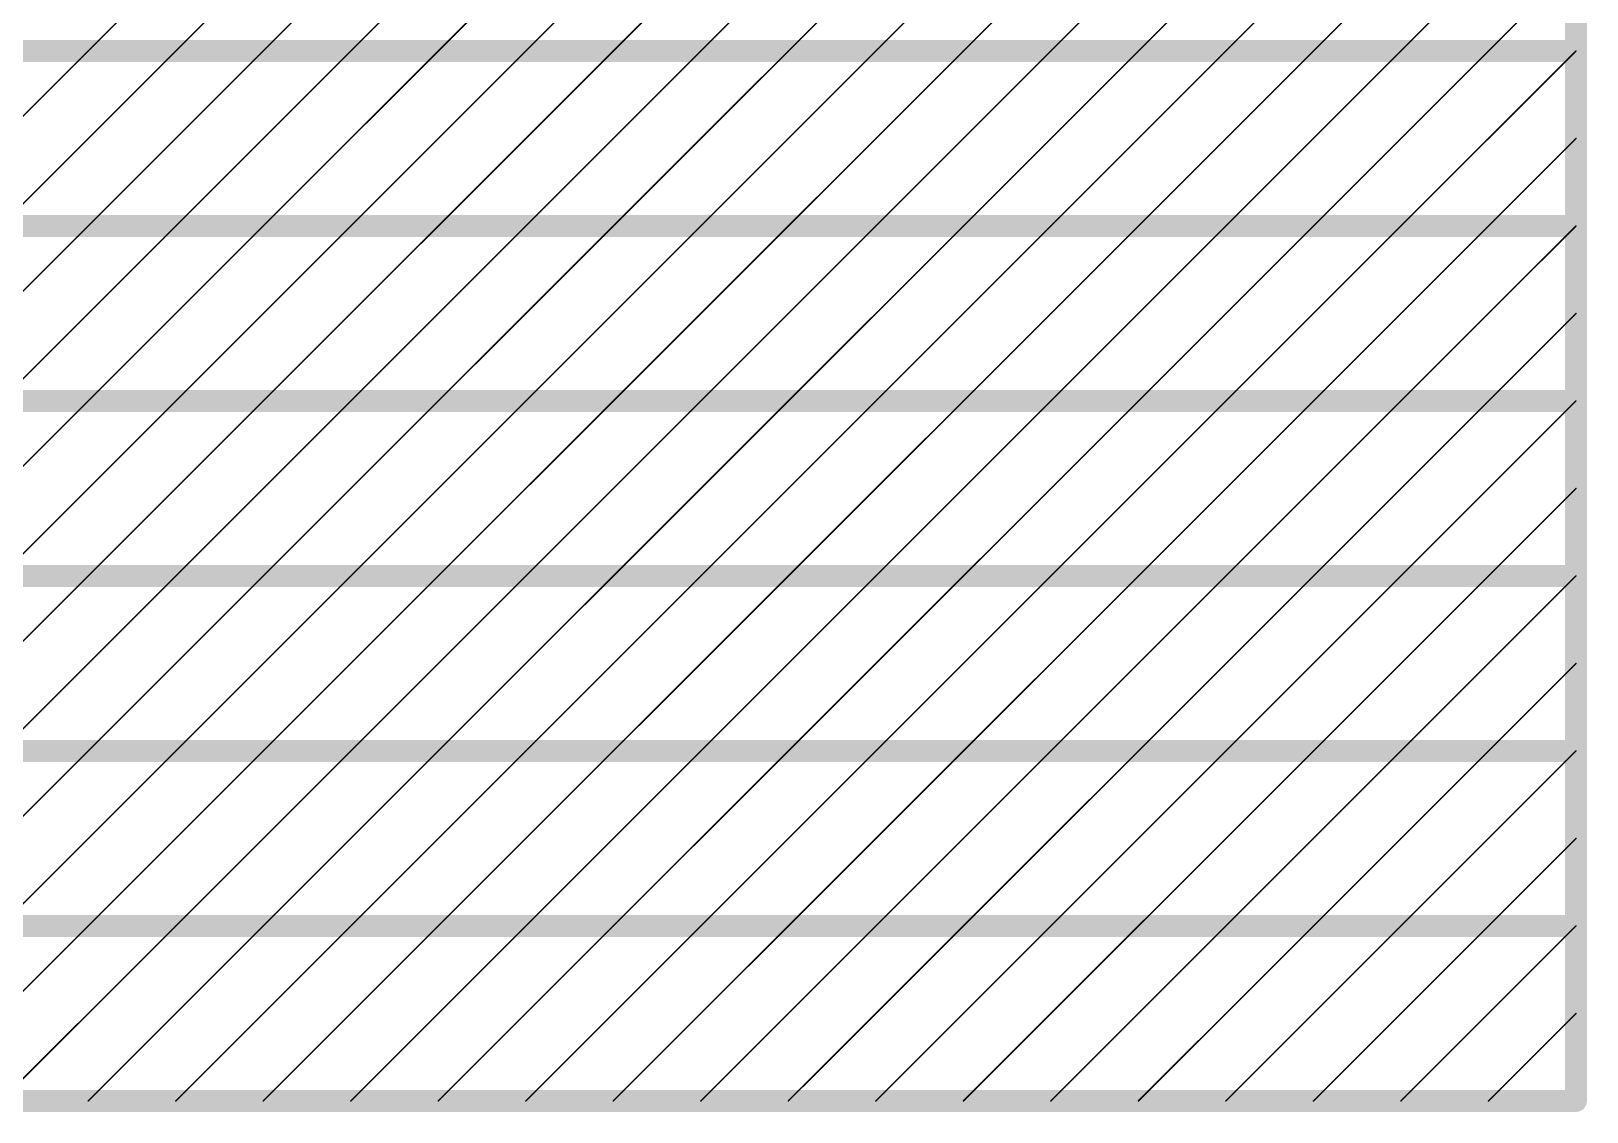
# Model space of a CAD drawing. Header units: inches. Extents: x -3 to 289, y -11 to 89.
# Drawn here: x 226.52 to 253.61, y 15.86 to 34.69 of the extents above; entities that cross this region are included whole.
import ezdxf

# ---------------------------------------------------------------- set-up
doc = ezdxf.new("R2010")
doc.units = ezdxf.units.IN
doc.layers.add('Fabrication', color=76, linetype='Continuous')

msp = doc.modelspace()

# ---------------------------------------------------------------- linework, layer by layer
at = {"layer": 'Fabrication'}
for points in [[(253.424, 16.053, 0.381, 0.381, 0), (253.424, 52.629, 0.381, 0.381, 0)], [(227.516, 34.341, 0.0254, 0.0254, 0), (230.564, 37.389, 0.0254, 0.0254, 0)], [(229.04, 34.341, 0.0254, 0.0254, 0), (232.088, 37.389, 0.0254, 0.0254, 0)], [(230.564, 34.341, 0.0254, 0.0254, 0), (233.612, 37.389, 0.0254, 0.0254, 0)], [(232.088, 34.341, 0.0254, 0.0254, 0), (235.136, 37.389, 0.0254, 0.0254, 0)], [(233.612, 34.341, 0.0254, 0.0254, 0), (236.66, 37.389, 0.0254, 0.0254, 0)], [(235.136, 34.341, 0.0254, 0.0254, 0), (238.184, 37.389, 0.0254, 0.0254, 0)], [(236.66, 34.341, 0.0254, 0.0254, 0), (239.708, 37.389, 0.0254, 0.0254, 0)], [(238.184, 34.341, 0.0254, 0.0254, 0), (241.232, 37.389, 0.0254, 0.0254, 0)], [(239.708, 34.341, 0.0254, 0.0254, 0), (242.756, 37.389, 0.0254, 0.0254, 0)], [(241.232, 34.341, 0.0254, 0.0254, 0), (244.28, 37.389, 0.0254, 0.0254, 0)], [(242.756, 34.341, 0.0254, 0.0254, 0), (245.804, 37.389, 0.0254, 0.0254, 0)], [(244.28, 34.341, 0.0254, 0.0254, 0), (247.328, 37.389, 0.0254, 0.0254, 0)], [(245.804, 34.341, 0.0254, 0.0254, 0), (248.852, 37.389, 0.0254, 0.0254, 0)], [(247.328, 34.341, 0.0254, 0.0254, 0), (250.376, 37.389, 0.0254, 0.0254, 0)], [(248.852, 34.341, 0.0254, 0.0254, 0), (251.9, 37.389, 0.0254, 0.0254, 0)], [(250.376, 34.341, 0.0254, 0.0254, 0), (253.424, 37.389, 0.0254, 0.0254, 0)], [(251.9, 34.341, 0.0254, 0.0254, 0), (253.424, 35.865, 0.0254, 0.0254, 0)], [(224.984, 34.341, 0.381, 0.381, 0), (253.424, 34.341, 0.381, 0.381, 0)], [(224.984, 31.809, 0.0254, 0.0254, 0), (227.516, 34.341, 0.0254, 0.0254, 0)], [(225.992, 31.293, 0.0254, 0.0254, 0), (229.04, 34.341, 0.0254, 0.0254, 0)], [(227.516, 31.293, 0.0254, 0.0254, 0), (230.564, 34.341, 0.0254, 0.0254, 0)], [(229.04, 31.293, 0.0254, 0.0254, 0), (232.088, 34.341, 0.0254, 0.0254, 0)], [(230.564, 31.293, 0.0254, 0.0254, 0), (233.612, 34.341, 0.0254, 0.0254, 0)], [(232.088, 31.293, 0.0254, 0.0254, 0), (235.136, 34.341, 0.0254, 0.0254, 0)], [(233.612, 31.293, 0.0254, 0.0254, 0), (236.66, 34.341, 0.0254, 0.0254, 0)], [(235.136, 31.293, 0.0254, 0.0254, 0), (238.184, 34.341, 0.0254, 0.0254, 0)], [(236.66, 31.293, 0.0254, 0.0254, 0), (239.708, 34.341, 0.0254, 0.0254, 0)], [(238.184, 31.293, 0.0254, 0.0254, 0), (241.232, 34.341, 0.0254, 0.0254, 0)], [(239.708, 31.293, 0.0254, 0.0254, 0), (242.756, 34.341, 0.0254, 0.0254, 0)], [(241.232, 31.293, 0.0254, 0.0254, 0), (244.28, 34.341, 0.0254, 0.0254, 0)], [(242.756, 31.293, 0.0254, 0.0254, 0), (245.804, 34.341, 0.0254, 0.0254, 0)], [(244.28, 31.293, 0.0254, 0.0254, 0), (247.328, 34.341, 0.0254, 0.0254, 0)], [(245.804, 31.293, 0.0254, 0.0254, 0), (248.852, 34.341, 0.0254, 0.0254, 0)], [(247.328, 31.293, 0.0254, 0.0254, 0), (250.376, 34.341, 0.0254, 0.0254, 0)], [(248.852, 31.293, 0.0254, 0.0254, 0), (251.9, 34.341, 0.0254, 0.0254, 0)], [(250.376, 31.293, 0.0254, 0.0254, 0), (253.424, 34.341, 0.0254, 0.0254, 0)], [(251.9, 31.293, 0.0254, 0.0254, 0), (253.424, 32.817, 0.0254, 0.0254, 0)], [(224.984, 31.293, 0.381, 0.381, 0), (253.424, 31.293, 0.381, 0.381, 0)], [(224.984, 28.761, 0.0254, 0.0254, 0), (227.516, 31.293, 0.0254, 0.0254, 0)], [(225.992, 28.245, 0.0254, 0.0254, 0), (229.04, 31.293, 0.0254, 0.0254, 0)], [(227.516, 28.245, 0.0254, 0.0254, 0), (230.564, 31.293, 0.0254, 0.0254, 0)], [(229.04, 28.245, 0.0254, 0.0254, 0), (232.088, 31.293, 0.0254, 0.0254, 0)], [(230.564, 28.245, 0.0254, 0.0254, 0), (233.612, 31.293, 0.0254, 0.0254, 0)], [(232.088, 28.245, 0.0254, 0.0254, 0), (235.136, 31.293, 0.0254, 0.0254, 0)], [(233.612, 28.245, 0.0254, 0.0254, 0), (236.66, 31.293, 0.0254, 0.0254, 0)], [(235.136, 28.245, 0.0254, 0.0254, 0), (238.184, 31.293, 0.0254, 0.0254, 0)], [(236.66, 28.245, 0.0254, 0.0254, 0), (239.708, 31.293, 0.0254, 0.0254, 0)], [(238.184, 28.245, 0.0254, 0.0254, 0), (241.232, 31.293, 0.0254, 0.0254, 0)], [(239.708, 28.245, 0.0254, 0.0254, 0), (242.756, 31.293, 0.0254, 0.0254, 0)], [(241.232, 28.245, 0.0254, 0.0254, 0), (244.28, 31.293, 0.0254, 0.0254, 0)], [(242.756, 28.245, 0.0254, 0.0254, 0), (245.804, 31.293, 0.0254, 0.0254, 0)], [(244.28, 28.245, 0.0254, 0.0254, 0), (247.328, 31.293, 0.0254, 0.0254, 0)], [(245.804, 28.245, 0.0254, 0.0254, 0), (248.852, 31.293, 0.0254, 0.0254, 0)], [(247.328, 28.245, 0.0254, 0.0254, 0), (250.376, 31.293, 0.0254, 0.0254, 0)], [(248.852, 28.245, 0.0254, 0.0254, 0), (251.9, 31.293, 0.0254, 0.0254, 0)], [(250.376, 28.245, 0.0254, 0.0254, 0), (253.424, 31.293, 0.0254, 0.0254, 0)], [(251.9, 28.245, 0.0254, 0.0254, 0), (253.424, 29.769, 0.0254, 0.0254, 0)], [(224.984, 28.245, 0.381, 0.381, 0), (253.424, 28.245, 0.381, 0.381, 0)], [(224.984, 25.713, 0.0254, 0.0254, 0), (227.516, 28.245, 0.0254, 0.0254, 0)], [(225.992, 25.197, 0.0254, 0.0254, 0), (229.04, 28.245, 0.0254, 0.0254, 0)], [(227.516, 25.197, 0.0254, 0.0254, 0), (230.564, 28.245, 0.0254, 0.0254, 0)], [(229.04, 25.197, 0.0254, 0.0254, 0), (232.088, 28.245, 0.0254, 0.0254, 0)], [(230.564, 25.197, 0.0254, 0.0254, 0), (233.612, 28.245, 0.0254, 0.0254, 0)], [(232.088, 25.197, 0.0254, 0.0254, 0), (235.136, 28.245, 0.0254, 0.0254, 0)], [(233.612, 25.197, 0.0254, 0.0254, 0), (236.66, 28.245, 0.0254, 0.0254, 0)], [(235.136, 25.197, 0.0254, 0.0254, 0), (238.184, 28.245, 0.0254, 0.0254, 0)], [(236.66, 25.197, 0.0254, 0.0254, 0), (239.708, 28.245, 0.0254, 0.0254, 0)], [(238.184, 25.197, 0.0254, 0.0254, 0), (241.232, 28.245, 0.0254, 0.0254, 0)], [(239.708, 25.197, 0.0254, 0.0254, 0), (242.756, 28.245, 0.0254, 0.0254, 0)], [(241.232, 25.197, 0.0254, 0.0254, 0), (244.28, 28.245, 0.0254, 0.0254, 0)], [(242.756, 25.197, 0.0254, 0.0254, 0), (245.804, 28.245, 0.0254, 0.0254, 0)], [(244.28, 25.197, 0.0254, 0.0254, 0), (247.328, 28.245, 0.0254, 0.0254, 0)], [(245.804, 25.197, 0.0254, 0.0254, 0), (248.852, 28.245, 0.0254, 0.0254, 0)], [(247.328, 25.197, 0.0254, 0.0254, 0), (250.376, 28.245, 0.0254, 0.0254, 0)], [(248.852, 25.197, 0.0254, 0.0254, 0), (251.9, 28.245, 0.0254, 0.0254, 0)], [(250.376, 25.197, 0.0254, 0.0254, 0), (253.424, 28.245, 0.0254, 0.0254, 0)], [(251.9, 25.197, 0.0254, 0.0254, 0), (253.424, 26.721, 0.0254, 0.0254, 0)], [(224.984, 25.197, 0.381, 0.381, 0), (253.424, 25.197, 0.381, 0.381, 0)], [(224.984, 22.665, 0.0254, 0.0254, 0), (227.516, 25.197, 0.0254, 0.0254, 0)], [(225.992, 22.149, 0.0254, 0.0254, 0), (229.04, 25.197, 0.0254, 0.0254, 0)], [(227.516, 22.149, 0.0254, 0.0254, 0), (230.564, 25.197, 0.0254, 0.0254, 0)], [(229.04, 22.149, 0.0254, 0.0254, 0), (232.088, 25.197, 0.0254, 0.0254, 0)], [(230.564, 22.149, 0.0254, 0.0254, 0), (233.612, 25.197, 0.0254, 0.0254, 0)], [(232.088, 22.149, 0.0254, 0.0254, 0), (235.136, 25.197, 0.0254, 0.0254, 0)], [(233.612, 22.149, 0.0254, 0.0254, 0), (236.66, 25.197, 0.0254, 0.0254, 0)], [(235.136, 22.149, 0.0254, 0.0254, 0), (238.184, 25.197, 0.0254, 0.0254, 0)], [(236.66, 22.149, 0.0254, 0.0254, 0), (239.708, 25.197, 0.0254, 0.0254, 0)], [(238.184, 22.149, 0.0254, 0.0254, 0), (241.232, 25.197, 0.0254, 0.0254, 0)], [(239.708, 22.149, 0.0254, 0.0254, 0), (242.756, 25.197, 0.0254, 0.0254, 0)], [(241.232, 22.149, 0.0254, 0.0254, 0), (244.28, 25.197, 0.0254, 0.0254, 0)], [(242.756, 22.149, 0.0254, 0.0254, 0), (245.804, 25.197, 0.0254, 0.0254, 0)], [(244.28, 22.149, 0.0254, 0.0254, 0), (247.328, 25.197, 0.0254, 0.0254, 0)], [(245.804, 22.149, 0.0254, 0.0254, 0), (248.852, 25.197, 0.0254, 0.0254, 0)], [(247.328, 22.149, 0.0254, 0.0254, 0), (250.376, 25.197, 0.0254, 0.0254, 0)], [(248.852, 22.149, 0.0254, 0.0254, 0), (251.9, 25.197, 0.0254, 0.0254, 0)], [(250.376, 22.149, 0.0254, 0.0254, 0), (253.424, 25.197, 0.0254, 0.0254, 0)], [(251.9, 22.149, 0.0254, 0.0254, 0), (253.424, 23.673, 0.0254, 0.0254, 0)], [(224.984, 22.149, 0.381, 0.381, 0), (253.424, 22.149, 0.381, 0.381, 0)], [(224.984, 19.617, 0.0254, 0.0254, 0), (227.516, 22.149, 0.0254, 0.0254, 0)], [(225.992, 19.101, 0.0254, 0.0254, 0), (229.04, 22.149, 0.0254, 0.0254, 0)], [(227.516, 19.101, 0.0254, 0.0254, 0), (230.564, 22.149, 0.0254, 0.0254, 0)], [(229.04, 19.101, 0.0254, 0.0254, 0), (232.088, 22.149, 0.0254, 0.0254, 0)], [(230.564, 19.101, 0.0254, 0.0254, 0), (233.612, 22.149, 0.0254, 0.0254, 0)], [(232.088, 19.101, 0.0254, 0.0254, 0), (235.136, 22.149, 0.0254, 0.0254, 0)], [(233.612, 19.101, 0.0254, 0.0254, 0), (236.66, 22.149, 0.0254, 0.0254, 0)], [(235.136, 19.101, 0.0254, 0.0254, 0), (238.184, 22.149, 0.0254, 0.0254, 0)], [(236.66, 19.101, 0.0254, 0.0254, 0), (239.708, 22.149, 0.0254, 0.0254, 0)], [(238.184, 19.101, 0.0254, 0.0254, 0), (241.232, 22.149, 0.0254, 0.0254, 0)], [(239.708, 19.101, 0.0254, 0.0254, 0), (242.756, 22.149, 0.0254, 0.0254, 0)], [(241.232, 19.101, 0.0254, 0.0254, 0), (244.28, 22.149, 0.0254, 0.0254, 0)], [(242.756, 19.101, 0.0254, 0.0254, 0), (245.804, 22.149, 0.0254, 0.0254, 0)], [(244.28, 19.101, 0.0254, 0.0254, 0), (247.328, 22.149, 0.0254, 0.0254, 0)], [(245.804, 19.101, 0.0254, 0.0254, 0), (248.852, 22.149, 0.0254, 0.0254, 0)], [(247.328, 19.101, 0.0254, 0.0254, 0), (250.376, 22.149, 0.0254, 0.0254, 0)], [(248.852, 19.101, 0.0254, 0.0254, 0), (251.9, 22.149, 0.0254, 0.0254, 0)], [(250.376, 19.101, 0.0254, 0.0254, 0), (253.424, 22.149, 0.0254, 0.0254, 0)], [(251.9, 19.101, 0.0254, 0.0254, 0), (253.424, 20.625, 0.0254, 0.0254, 0)], [(224.984, 19.101, 0.381, 0.381, 0), (253.424, 19.101, 0.381, 0.381, 0)], [(224.984, 16.569, 0.0254, 0.0254, 0), (227.516, 19.101, 0.0254, 0.0254, 0)], [(225.992, 16.053, 0.0254, 0.0254, 0), (229.04, 19.101, 0.0254, 0.0254, 0)], [(227.516, 16.053, 0.0254, 0.0254, 0), (230.564, 19.101, 0.0254, 0.0254, 0)], [(229.04, 16.053, 0.0254, 0.0254, 0), (232.088, 19.101, 0.0254, 0.0254, 0)], [(230.564, 16.053, 0.0254, 0.0254, 0), (233.612, 19.101, 0.0254, 0.0254, 0)], [(232.088, 16.053, 0.0254, 0.0254, 0), (235.136, 19.101, 0.0254, 0.0254, 0)], [(233.612, 16.053, 0.0254, 0.0254, 0), (236.66, 19.101, 0.0254, 0.0254, 0)], [(235.136, 16.053, 0.0254, 0.0254, 0), (238.184, 19.101, 0.0254, 0.0254, 0)], [(236.66, 16.053, 0.0254, 0.0254, 0), (239.708, 19.101, 0.0254, 0.0254, 0)], [(238.184, 16.053, 0.0254, 0.0254, 0), (241.232, 19.101, 0.0254, 0.0254, 0)], [(239.708, 16.053, 0.0254, 0.0254, 0), (242.756, 19.101, 0.0254, 0.0254, 0)], [(241.232, 16.053, 0.0254, 0.0254, 0), (244.28, 19.101, 0.0254, 0.0254, 0)], [(242.756, 16.053, 0.0254, 0.0254, 0), (245.804, 19.101, 0.0254, 0.0254, 0)], [(244.28, 16.053, 0.0254, 0.0254, 0), (247.328, 19.101, 0.0254, 0.0254, 0)], [(245.804, 16.053, 0.0254, 0.0254, 0), (248.852, 19.101, 0.0254, 0.0254, 0)], [(247.328, 16.053, 0.0254, 0.0254, 0), (250.376, 19.101, 0.0254, 0.0254, 0)], [(248.852, 16.053, 0.0254, 0.0254, 0), (251.9, 19.101, 0.0254, 0.0254, 0)], [(250.376, 16.053, 0.0254, 0.0254, 0), (253.424, 19.101, 0.0254, 0.0254, 0)], [(251.9, 16.053, 0.0254, 0.0254, 0), (253.424, 17.577, 0.0254, 0.0254, 0)], [(224.984, 16.053, 0.381, 0.381, 0), (253.424, 16.053, 0.381, 0.381, 0)]]:
    msp.add_lwpolyline(points, format="xyseb", dxfattribs=at)
for points in [[(253.328, 34.341, 0.191, 0.191, 1), (253.519, 34.341, 0.191, 0.191, 1)], [(227.509, 34.341, 0.0127, 0.0127, 1), (227.522, 34.341, 0.0127, 0.0127, 1)], [(227.509, 34.341, 0.0127, 0.0127, 1), (227.522, 34.341, 0.0127, 0.0127, 1)], [(229.033, 34.341, 0.0127, 0.0127, 1), (229.046, 34.341, 0.0127, 0.0127, 1)], [(229.033, 34.341, 0.0127, 0.0127, 1), (229.046, 34.341, 0.0127, 0.0127, 1)], [(230.557, 34.341, 0.0127, 0.0127, 1), (230.57, 34.341, 0.0127, 0.0127, 1)], [(230.557, 34.341, 0.0127, 0.0127, 1), (230.57, 34.341, 0.0127, 0.0127, 1)], [(232.081, 34.341, 0.0127, 0.0127, 1), (232.094, 34.341, 0.0127, 0.0127, 1)], [(232.081, 34.341, 0.0127, 0.0127, 1), (232.094, 34.341, 0.0127, 0.0127, 1)], [(233.605, 34.341, 0.0127, 0.0127, 1), (233.618, 34.341, 0.0127, 0.0127, 1)], [(233.605, 34.341, 0.0127, 0.0127, 1), (233.618, 34.341, 0.0127, 0.0127, 1)], [(235.129, 34.341, 0.0127, 0.0127, 1), (235.142, 34.341, 0.0127, 0.0127, 1)], [(235.129, 34.341, 0.0127, 0.0127, 1), (235.142, 34.341, 0.0127, 0.0127, 1)], [(236.653, 34.341, 0.0127, 0.0127, 1), (236.666, 34.341, 0.0127, 0.0127, 1)], [(236.653, 34.341, 0.0127, 0.0127, 1), (236.666, 34.341, 0.0127, 0.0127, 1)], [(238.177, 34.341, 0.0127, 0.0127, 1), (238.19, 34.341, 0.0127, 0.0127, 1)], [(238.177, 34.341, 0.0127, 0.0127, 1), (238.19, 34.341, 0.0127, 0.0127, 1)], [(239.701, 34.341, 0.0127, 0.0127, 1), (239.714, 34.341, 0.0127, 0.0127, 1)], [(239.701, 34.341, 0.0127, 0.0127, 1), (239.714, 34.341, 0.0127, 0.0127, 1)], [(241.225, 34.341, 0.0127, 0.0127, 1), (241.238, 34.341, 0.0127, 0.0127, 1)], [(241.225, 34.341, 0.0127, 0.0127, 1), (241.238, 34.341, 0.0127, 0.0127, 1)], [(242.749, 34.341, 0.0127, 0.0127, 1), (242.762, 34.341, 0.0127, 0.0127, 1)], [(242.749, 34.341, 0.0127, 0.0127, 1), (242.762, 34.341, 0.0127, 0.0127, 1)], [(244.273, 34.341, 0.0127, 0.0127, 1), (244.286, 34.341, 0.0127, 0.0127, 1)], [(244.273, 34.341, 0.0127, 0.0127, 1), (244.286, 34.341, 0.0127, 0.0127, 1)], [(245.797, 34.341, 0.0127, 0.0127, 1), (245.81, 34.341, 0.0127, 0.0127, 1)], [(245.797, 34.341, 0.0127, 0.0127, 1), (245.81, 34.341, 0.0127, 0.0127, 1)], [(247.321, 34.341, 0.0127, 0.0127, 1), (247.334, 34.341, 0.0127, 0.0127, 1)], [(247.321, 34.341, 0.0127, 0.0127, 1), (247.334, 34.341, 0.0127, 0.0127, 1)], [(248.845, 34.341, 0.0127, 0.0127, 1), (248.858, 34.341, 0.0127, 0.0127, 1)], [(248.845, 34.341, 0.0127, 0.0127, 1), (248.858, 34.341, 0.0127, 0.0127, 1)], [(250.369, 34.341, 0.0127, 0.0127, 1), (250.382, 34.341, 0.0127, 0.0127, 1)], [(250.369, 34.341, 0.0127, 0.0127, 1), (250.382, 34.341, 0.0127, 0.0127, 1)], [(251.893, 34.341, 0.0127, 0.0127, 1), (251.906, 34.341, 0.0127, 0.0127, 1)], [(251.893, 34.341, 0.0127, 0.0127, 1), (251.906, 34.341, 0.0127, 0.0127, 1)], [(253.417, 34.341, 0.0127, 0.0127, 1), (253.43, 34.341, 0.0127, 0.0127, 1)], [(253.417, 32.817, 0.0127, 0.0127, 1), (253.43, 32.817, 0.0127, 0.0127, 1)], [(253.328, 31.293, 0.191, 0.191, 1), (253.519, 31.293, 0.191, 0.191, 1)], [(227.509, 31.293, 0.0127, 0.0127, 1), (227.522, 31.293, 0.0127, 0.0127, 1)], [(227.509, 31.293, 0.0127, 0.0127, 1), (227.522, 31.293, 0.0127, 0.0127, 1)], [(229.033, 31.293, 0.0127, 0.0127, 1), (229.046, 31.293, 0.0127, 0.0127, 1)], [(229.033, 31.293, 0.0127, 0.0127, 1), (229.046, 31.293, 0.0127, 0.0127, 1)], [(230.557, 31.293, 0.0127, 0.0127, 1), (230.57, 31.293, 0.0127, 0.0127, 1)], [(230.557, 31.293, 0.0127, 0.0127, 1), (230.57, 31.293, 0.0127, 0.0127, 1)], [(232.081, 31.293, 0.0127, 0.0127, 1), (232.094, 31.293, 0.0127, 0.0127, 1)], [(232.081, 31.293, 0.0127, 0.0127, 1), (232.094, 31.293, 0.0127, 0.0127, 1)], [(233.605, 31.293, 0.0127, 0.0127, 1), (233.618, 31.293, 0.0127, 0.0127, 1)], [(233.605, 31.293, 0.0127, 0.0127, 1), (233.618, 31.293, 0.0127, 0.0127, 1)], [(235.129, 31.293, 0.0127, 0.0127, 1), (235.142, 31.293, 0.0127, 0.0127, 1)], [(235.129, 31.293, 0.0127, 0.0127, 1), (235.142, 31.293, 0.0127, 0.0127, 1)], [(236.653, 31.293, 0.0127, 0.0127, 1), (236.666, 31.293, 0.0127, 0.0127, 1)], [(236.653, 31.293, 0.0127, 0.0127, 1), (236.666, 31.293, 0.0127, 0.0127, 1)], [(238.177, 31.293, 0.0127, 0.0127, 1), (238.19, 31.293, 0.0127, 0.0127, 1)], [(238.177, 31.293, 0.0127, 0.0127, 1), (238.19, 31.293, 0.0127, 0.0127, 1)], [(239.701, 31.293, 0.0127, 0.0127, 1), (239.714, 31.293, 0.0127, 0.0127, 1)], [(239.701, 31.293, 0.0127, 0.0127, 1), (239.714, 31.293, 0.0127, 0.0127, 1)], [(241.225, 31.293, 0.0127, 0.0127, 1), (241.238, 31.293, 0.0127, 0.0127, 1)], [(241.225, 31.293, 0.0127, 0.0127, 1), (241.238, 31.293, 0.0127, 0.0127, 1)], [(242.749, 31.293, 0.0127, 0.0127, 1), (242.762, 31.293, 0.0127, 0.0127, 1)], [(242.749, 31.293, 0.0127, 0.0127, 1), (242.762, 31.293, 0.0127, 0.0127, 1)], [(244.273, 31.293, 0.0127, 0.0127, 1), (244.286, 31.293, 0.0127, 0.0127, 1)], [(244.273, 31.293, 0.0127, 0.0127, 1), (244.286, 31.293, 0.0127, 0.0127, 1)], [(245.797, 31.293, 0.0127, 0.0127, 1), (245.81, 31.293, 0.0127, 0.0127, 1)], [(245.797, 31.293, 0.0127, 0.0127, 1), (245.81, 31.293, 0.0127, 0.0127, 1)], [(247.321, 31.293, 0.0127, 0.0127, 1), (247.334, 31.293, 0.0127, 0.0127, 1)], [(247.321, 31.293, 0.0127, 0.0127, 1), (247.334, 31.293, 0.0127, 0.0127, 1)], [(248.845, 31.293, 0.0127, 0.0127, 1), (248.858, 31.293, 0.0127, 0.0127, 1)], [(248.845, 31.293, 0.0127, 0.0127, 1), (248.858, 31.293, 0.0127, 0.0127, 1)], [(250.369, 31.293, 0.0127, 0.0127, 1), (250.382, 31.293, 0.0127, 0.0127, 1)], [(250.369, 31.293, 0.0127, 0.0127, 1), (250.382, 31.293, 0.0127, 0.0127, 1)], [(251.893, 31.293, 0.0127, 0.0127, 1), (251.906, 31.293, 0.0127, 0.0127, 1)], [(251.893, 31.293, 0.0127, 0.0127, 1), (251.906, 31.293, 0.0127, 0.0127, 1)], [(253.417, 31.293, 0.0127, 0.0127, 1), (253.43, 31.293, 0.0127, 0.0127, 1)], [(253.417, 29.769, 0.0127, 0.0127, 1), (253.43, 29.769, 0.0127, 0.0127, 1)], [(227.509, 28.245, 0.0127, 0.0127, 1), (227.522, 28.245, 0.0127, 0.0127, 1)], [(227.509, 28.245, 0.0127, 0.0127, 1), (227.522, 28.245, 0.0127, 0.0127, 1)], [(229.033, 28.245, 0.0127, 0.0127, 1), (229.046, 28.245, 0.0127, 0.0127, 1)], [(229.033, 28.245, 0.0127, 0.0127, 1), (229.046, 28.245, 0.0127, 0.0127, 1)], [(230.557, 28.245, 0.0127, 0.0127, 1), (230.57, 28.245, 0.0127, 0.0127, 1)], [(230.557, 28.245, 0.0127, 0.0127, 1), (230.57, 28.245, 0.0127, 0.0127, 1)], [(232.081, 28.245, 0.0127, 0.0127, 1), (232.094, 28.245, 0.0127, 0.0127, 1)], [(232.081, 28.245, 0.0127, 0.0127, 1), (232.094, 28.245, 0.0127, 0.0127, 1)], [(233.605, 28.245, 0.0127, 0.0127, 1), (233.618, 28.245, 0.0127, 0.0127, 1)], [(233.605, 28.245, 0.0127, 0.0127, 1), (233.618, 28.245, 0.0127, 0.0127, 1)], [(235.129, 28.245, 0.0127, 0.0127, 1), (235.142, 28.245, 0.0127, 0.0127, 1)], [(235.129, 28.245, 0.0127, 0.0127, 1), (235.142, 28.245, 0.0127, 0.0127, 1)], [(236.653, 28.245, 0.0127, 0.0127, 1), (236.666, 28.245, 0.0127, 0.0127, 1)], [(236.653, 28.245, 0.0127, 0.0127, 1), (236.666, 28.245, 0.0127, 0.0127, 1)], [(238.177, 28.245, 0.0127, 0.0127, 1), (238.19, 28.245, 0.0127, 0.0127, 1)], [(238.177, 28.245, 0.0127, 0.0127, 1), (238.19, 28.245, 0.0127, 0.0127, 1)], [(239.701, 28.245, 0.0127, 0.0127, 1), (239.714, 28.245, 0.0127, 0.0127, 1)], [(239.701, 28.245, 0.0127, 0.0127, 1), (239.714, 28.245, 0.0127, 0.0127, 1)], [(241.225, 28.245, 0.0127, 0.0127, 1), (241.238, 28.245, 0.0127, 0.0127, 1)], [(241.225, 28.245, 0.0127, 0.0127, 1), (241.238, 28.245, 0.0127, 0.0127, 1)], [(242.749, 28.245, 0.0127, 0.0127, 1), (242.762, 28.245, 0.0127, 0.0127, 1)], [(242.749, 28.245, 0.0127, 0.0127, 1), (242.762, 28.245, 0.0127, 0.0127, 1)], [(244.273, 28.245, 0.0127, 0.0127, 1), (244.286, 28.245, 0.0127, 0.0127, 1)], [(244.273, 28.245, 0.0127, 0.0127, 1), (244.286, 28.245, 0.0127, 0.0127, 1)], [(245.797, 28.245, 0.0127, 0.0127, 1), (245.81, 28.245, 0.0127, 0.0127, 1)], [(245.797, 28.245, 0.0127, 0.0127, 1), (245.81, 28.245, 0.0127, 0.0127, 1)], [(247.321, 28.245, 0.0127, 0.0127, 1), (247.334, 28.245, 0.0127, 0.0127, 1)], [(247.321, 28.245, 0.0127, 0.0127, 1), (247.334, 28.245, 0.0127, 0.0127, 1)], [(248.845, 28.245, 0.0127, 0.0127, 1), (248.858, 28.245, 0.0127, 0.0127, 1)], [(248.845, 28.245, 0.0127, 0.0127, 1), (248.858, 28.245, 0.0127, 0.0127, 1)], [(250.369, 28.245, 0.0127, 0.0127, 1), (250.382, 28.245, 0.0127, 0.0127, 1)], [(250.369, 28.245, 0.0127, 0.0127, 1), (250.382, 28.245, 0.0127, 0.0127, 1)], [(251.893, 28.245, 0.0127, 0.0127, 1), (251.906, 28.245, 0.0127, 0.0127, 1)], [(251.893, 28.245, 0.0127, 0.0127, 1), (251.906, 28.245, 0.0127, 0.0127, 1)], [(253.328, 28.245, 0.191, 0.191, 1), (253.519, 28.245, 0.191, 0.191, 1)], [(253.417, 28.245, 0.0127, 0.0127, 1), (253.43, 28.245, 0.0127, 0.0127, 1)], [(253.417, 26.721, 0.0127, 0.0127, 1), (253.43, 26.721, 0.0127, 0.0127, 1)], [(227.509, 25.197, 0.0127, 0.0127, 1), (227.522, 25.197, 0.0127, 0.0127, 1)], [(227.509, 25.197, 0.0127, 0.0127, 1), (227.522, 25.197, 0.0127, 0.0127, 1)], [(229.033, 25.197, 0.0127, 0.0127, 1), (229.046, 25.197, 0.0127, 0.0127, 1)], [(229.033, 25.197, 0.0127, 0.0127, 1), (229.046, 25.197, 0.0127, 0.0127, 1)], [(230.557, 25.197, 0.0127, 0.0127, 1), (230.57, 25.197, 0.0127, 0.0127, 1)], [(230.557, 25.197, 0.0127, 0.0127, 1), (230.57, 25.197, 0.0127, 0.0127, 1)], [(232.081, 25.197, 0.0127, 0.0127, 1), (232.094, 25.197, 0.0127, 0.0127, 1)], [(232.081, 25.197, 0.0127, 0.0127, 1), (232.094, 25.197, 0.0127, 0.0127, 1)], [(233.605, 25.197, 0.0127, 0.0127, 1), (233.618, 25.197, 0.0127, 0.0127, 1)], [(233.605, 25.197, 0.0127, 0.0127, 1), (233.618, 25.197, 0.0127, 0.0127, 1)], [(235.129, 25.197, 0.0127, 0.0127, 1), (235.142, 25.197, 0.0127, 0.0127, 1)], [(235.129, 25.197, 0.0127, 0.0127, 1), (235.142, 25.197, 0.0127, 0.0127, 1)], [(236.653, 25.197, 0.0127, 0.0127, 1), (236.666, 25.197, 0.0127, 0.0127, 1)], [(236.653, 25.197, 0.0127, 0.0127, 1), (236.666, 25.197, 0.0127, 0.0127, 1)], [(238.177, 25.197, 0.0127, 0.0127, 1), (238.19, 25.197, 0.0127, 0.0127, 1)], [(238.177, 25.197, 0.0127, 0.0127, 1), (238.19, 25.197, 0.0127, 0.0127, 1)], [(239.701, 25.197, 0.0127, 0.0127, 1), (239.714, 25.197, 0.0127, 0.0127, 1)], [(239.701, 25.197, 0.0127, 0.0127, 1), (239.714, 25.197, 0.0127, 0.0127, 1)], [(241.225, 25.197, 0.0127, 0.0127, 1), (241.238, 25.197, 0.0127, 0.0127, 1)], [(241.225, 25.197, 0.0127, 0.0127, 1), (241.238, 25.197, 0.0127, 0.0127, 1)], [(242.749, 25.197, 0.0127, 0.0127, 1), (242.762, 25.197, 0.0127, 0.0127, 1)], [(242.749, 25.197, 0.0127, 0.0127, 1), (242.762, 25.197, 0.0127, 0.0127, 1)], [(244.273, 25.197, 0.0127, 0.0127, 1), (244.286, 25.197, 0.0127, 0.0127, 1)], [(244.273, 25.197, 0.0127, 0.0127, 1), (244.286, 25.197, 0.0127, 0.0127, 1)], [(245.797, 25.197, 0.0127, 0.0127, 1), (245.81, 25.197, 0.0127, 0.0127, 1)], [(245.797, 25.197, 0.0127, 0.0127, 1), (245.81, 25.197, 0.0127, 0.0127, 1)], [(247.321, 25.197, 0.0127, 0.0127, 1), (247.334, 25.197, 0.0127, 0.0127, 1)], [(247.321, 25.197, 0.0127, 0.0127, 1), (247.334, 25.197, 0.0127, 0.0127, 1)], [(248.845, 25.197, 0.0127, 0.0127, 1), (248.858, 25.197, 0.0127, 0.0127, 1)], [(248.845, 25.197, 0.0127, 0.0127, 1), (248.858, 25.197, 0.0127, 0.0127, 1)], [(250.369, 25.197, 0.0127, 0.0127, 1), (250.382, 25.197, 0.0127, 0.0127, 1)], [(250.369, 25.197, 0.0127, 0.0127, 1), (250.382, 25.197, 0.0127, 0.0127, 1)], [(251.893, 25.197, 0.0127, 0.0127, 1), (251.906, 25.197, 0.0127, 0.0127, 1)], [(251.893, 25.197, 0.0127, 0.0127, 1), (251.906, 25.197, 0.0127, 0.0127, 1)], [(253.328, 25.197, 0.191, 0.191, 1), (253.519, 25.197, 0.191, 0.191, 1)], [(253.417, 25.197, 0.0127, 0.0127, 1), (253.43, 25.197, 0.0127, 0.0127, 1)], [(253.417, 23.673, 0.0127, 0.0127, 1), (253.43, 23.673, 0.0127, 0.0127, 1)], [(253.328, 22.149, 0.191, 0.191, 1), (253.519, 22.149, 0.191, 0.191, 1)], [(227.509, 22.149, 0.0127, 0.0127, 1), (227.522, 22.149, 0.0127, 0.0127, 1)], [(227.509, 22.149, 0.0127, 0.0127, 1), (227.522, 22.149, 0.0127, 0.0127, 1)], [(229.033, 22.149, 0.0127, 0.0127, 1), (229.046, 22.149, 0.0127, 0.0127, 1)], [(229.033, 22.149, 0.0127, 0.0127, 1), (229.046, 22.149, 0.0127, 0.0127, 1)], [(230.557, 22.149, 0.0127, 0.0127, 1), (230.57, 22.149, 0.0127, 0.0127, 1)], [(230.557, 22.149, 0.0127, 0.0127, 1), (230.57, 22.149, 0.0127, 0.0127, 1)], [(232.081, 22.149, 0.0127, 0.0127, 1), (232.094, 22.149, 0.0127, 0.0127, 1)], [(232.081, 22.149, 0.0127, 0.0127, 1), (232.094, 22.149, 0.0127, 0.0127, 1)], [(233.605, 22.149, 0.0127, 0.0127, 1), (233.618, 22.149, 0.0127, 0.0127, 1)], [(233.605, 22.149, 0.0127, 0.0127, 1), (233.618, 22.149, 0.0127, 0.0127, 1)], [(235.129, 22.149, 0.0127, 0.0127, 1), (235.142, 22.149, 0.0127, 0.0127, 1)], [(235.129, 22.149, 0.0127, 0.0127, 1), (235.142, 22.149, 0.0127, 0.0127, 1)], [(236.653, 22.149, 0.0127, 0.0127, 1), (236.666, 22.149, 0.0127, 0.0127, 1)], [(236.653, 22.149, 0.0127, 0.0127, 1), (236.666, 22.149, 0.0127, 0.0127, 1)], [(238.177, 22.149, 0.0127, 0.0127, 1), (238.19, 22.149, 0.0127, 0.0127, 1)], [(238.177, 22.149, 0.0127, 0.0127, 1), (238.19, 22.149, 0.0127, 0.0127, 1)], [(239.701, 22.149, 0.0127, 0.0127, 1), (239.714, 22.149, 0.0127, 0.0127, 1)], [(239.701, 22.149, 0.0127, 0.0127, 1), (239.714, 22.149, 0.0127, 0.0127, 1)], [(241.225, 22.149, 0.0127, 0.0127, 1), (241.238, 22.149, 0.0127, 0.0127, 1)], [(241.225, 22.149, 0.0127, 0.0127, 1), (241.238, 22.149, 0.0127, 0.0127, 1)], [(242.749, 22.149, 0.0127, 0.0127, 1), (242.762, 22.149, 0.0127, 0.0127, 1)], [(242.749, 22.149, 0.0127, 0.0127, 1), (242.762, 22.149, 0.0127, 0.0127, 1)], [(244.273, 22.149, 0.0127, 0.0127, 1), (244.286, 22.149, 0.0127, 0.0127, 1)], [(244.273, 22.149, 0.0127, 0.0127, 1), (244.286, 22.149, 0.0127, 0.0127, 1)], [(245.797, 22.149, 0.0127, 0.0127, 1), (245.81, 22.149, 0.0127, 0.0127, 1)], [(245.797, 22.149, 0.0127, 0.0127, 1), (245.81, 22.149, 0.0127, 0.0127, 1)], [(247.321, 22.149, 0.0127, 0.0127, 1), (247.334, 22.149, 0.0127, 0.0127, 1)], [(247.321, 22.149, 0.0127, 0.0127, 1), (247.334, 22.149, 0.0127, 0.0127, 1)], [(248.845, 22.149, 0.0127, 0.0127, 1), (248.858, 22.149, 0.0127, 0.0127, 1)], [(248.845, 22.149, 0.0127, 0.0127, 1), (248.858, 22.149, 0.0127, 0.0127, 1)], [(250.369, 22.149, 0.0127, 0.0127, 1), (250.382, 22.149, 0.0127, 0.0127, 1)], [(250.369, 22.149, 0.0127, 0.0127, 1), (250.382, 22.149, 0.0127, 0.0127, 1)], [(251.893, 22.149, 0.0127, 0.0127, 1), (251.906, 22.149, 0.0127, 0.0127, 1)], [(251.893, 22.149, 0.0127, 0.0127, 1), (251.906, 22.149, 0.0127, 0.0127, 1)], [(253.417, 22.149, 0.0127, 0.0127, 1), (253.43, 22.149, 0.0127, 0.0127, 1)], [(253.417, 20.625, 0.0127, 0.0127, 1), (253.43, 20.625, 0.0127, 0.0127, 1)], [(253.328, 19.101, 0.191, 0.191, 1), (253.519, 19.101, 0.191, 0.191, 1)], [(227.509, 19.101, 0.0127, 0.0127, 1), (227.522, 19.101, 0.0127, 0.0127, 1)], [(227.509, 19.101, 0.0127, 0.0127, 1), (227.522, 19.101, 0.0127, 0.0127, 1)], [(229.033, 19.101, 0.0127, 0.0127, 1), (229.046, 19.101, 0.0127, 0.0127, 1)], [(229.033, 19.101, 0.0127, 0.0127, 1), (229.046, 19.101, 0.0127, 0.0127, 1)], [(230.557, 19.101, 0.0127, 0.0127, 1), (230.57, 19.101, 0.0127, 0.0127, 1)], [(230.557, 19.101, 0.0127, 0.0127, 1), (230.57, 19.101, 0.0127, 0.0127, 1)], [(232.081, 19.101, 0.0127, 0.0127, 1), (232.094, 19.101, 0.0127, 0.0127, 1)], [(232.081, 19.101, 0.0127, 0.0127, 1), (232.094, 19.101, 0.0127, 0.0127, 1)], [(233.605, 19.101, 0.0127, 0.0127, 1), (233.618, 19.101, 0.0127, 0.0127, 1)], [(233.605, 19.101, 0.0127, 0.0127, 1), (233.618, 19.101, 0.0127, 0.0127, 1)], [(235.129, 19.101, 0.0127, 0.0127, 1), (235.142, 19.101, 0.0127, 0.0127, 1)], [(235.129, 19.101, 0.0127, 0.0127, 1), (235.142, 19.101, 0.0127, 0.0127, 1)], [(236.653, 19.101, 0.0127, 0.0127, 1), (236.666, 19.101, 0.0127, 0.0127, 1)], [(236.653, 19.101, 0.0127, 0.0127, 1), (236.666, 19.101, 0.0127, 0.0127, 1)], [(238.177, 19.101, 0.0127, 0.0127, 1), (238.19, 19.101, 0.0127, 0.0127, 1)], [(238.177, 19.101, 0.0127, 0.0127, 1), (238.19, 19.101, 0.0127, 0.0127, 1)], [(239.701, 19.101, 0.0127, 0.0127, 1), (239.714, 19.101, 0.0127, 0.0127, 1)], [(239.701, 19.101, 0.0127, 0.0127, 1), (239.714, 19.101, 0.0127, 0.0127, 1)], [(241.225, 19.101, 0.0127, 0.0127, 1), (241.238, 19.101, 0.0127, 0.0127, 1)], [(241.225, 19.101, 0.0127, 0.0127, 1), (241.238, 19.101, 0.0127, 0.0127, 1)], [(242.749, 19.101, 0.0127, 0.0127, 1), (242.762, 19.101, 0.0127, 0.0127, 1)], [(242.749, 19.101, 0.0127, 0.0127, 1), (242.762, 19.101, 0.0127, 0.0127, 1)], [(244.273, 19.101, 0.0127, 0.0127, 1), (244.286, 19.101, 0.0127, 0.0127, 1)], [(244.273, 19.101, 0.0127, 0.0127, 1), (244.286, 19.101, 0.0127, 0.0127, 1)], [(245.797, 19.101, 0.0127, 0.0127, 1), (245.81, 19.101, 0.0127, 0.0127, 1)], [(245.797, 19.101, 0.0127, 0.0127, 1), (245.81, 19.101, 0.0127, 0.0127, 1)], [(247.321, 19.101, 0.0127, 0.0127, 1), (247.334, 19.101, 0.0127, 0.0127, 1)], [(247.321, 19.101, 0.0127, 0.0127, 1), (247.334, 19.101, 0.0127, 0.0127, 1)], [(248.845, 19.101, 0.0127, 0.0127, 1), (248.858, 19.101, 0.0127, 0.0127, 1)], [(248.845, 19.101, 0.0127, 0.0127, 1), (248.858, 19.101, 0.0127, 0.0127, 1)], [(250.369, 19.101, 0.0127, 0.0127, 1), (250.382, 19.101, 0.0127, 0.0127, 1)], [(250.369, 19.101, 0.0127, 0.0127, 1), (250.382, 19.101, 0.0127, 0.0127, 1)], [(251.893, 19.101, 0.0127, 0.0127, 1), (251.906, 19.101, 0.0127, 0.0127, 1)], [(251.893, 19.101, 0.0127, 0.0127, 1), (251.906, 19.101, 0.0127, 0.0127, 1)], [(253.417, 19.101, 0.0127, 0.0127, 1), (253.43, 19.101, 0.0127, 0.0127, 1)], [(253.417, 17.577, 0.0127, 0.0127, 1), (253.43, 17.577, 0.0127, 0.0127, 1)], [(227.509, 16.053, 0.0127, 0.0127, 1), (227.522, 16.053, 0.0127, 0.0127, 1)], [(229.033, 16.053, 0.0127, 0.0127, 1), (229.046, 16.053, 0.0127, 0.0127, 1)], [(230.557, 16.053, 0.0127, 0.0127, 1), (230.57, 16.053, 0.0127, 0.0127, 1)], [(232.081, 16.053, 0.0127, 0.0127, 1), (232.094, 16.053, 0.0127, 0.0127, 1)], [(233.605, 16.053, 0.0127, 0.0127, 1), (233.618, 16.053, 0.0127, 0.0127, 1)], [(235.129, 16.053, 0.0127, 0.0127, 1), (235.142, 16.053, 0.0127, 0.0127, 1)], [(236.653, 16.053, 0.0127, 0.0127, 1), (236.666, 16.053, 0.0127, 0.0127, 1)], [(238.177, 16.053, 0.0127, 0.0127, 1), (238.19, 16.053, 0.0127, 0.0127, 1)], [(239.701, 16.053, 0.0127, 0.0127, 1), (239.714, 16.053, 0.0127, 0.0127, 1)], [(241.225, 16.053, 0.0127, 0.0127, 1), (241.238, 16.053, 0.0127, 0.0127, 1)], [(242.749, 16.053, 0.0127, 0.0127, 1), (242.762, 16.053, 0.0127, 0.0127, 1)], [(244.273, 16.053, 0.0127, 0.0127, 1), (244.286, 16.053, 0.0127, 0.0127, 1)], [(245.797, 16.053, 0.0127, 0.0127, 1), (245.81, 16.053, 0.0127, 0.0127, 1)], [(247.321, 16.053, 0.0127, 0.0127, 1), (247.334, 16.053, 0.0127, 0.0127, 1)], [(248.845, 16.053, 0.0127, 0.0127, 1), (248.858, 16.053, 0.0127, 0.0127, 1)], [(250.369, 16.053, 0.0127, 0.0127, 1), (250.382, 16.053, 0.0127, 0.0127, 1)], [(251.893, 16.053, 0.0127, 0.0127, 1), (251.906, 16.053, 0.0127, 0.0127, 1)], [(253.328, 16.053, 0.191, 0.191, 1), (253.519, 16.053, 0.191, 0.191, 1)], [(253.328, 16.053, 0.191, 0.191, 1), (253.519, 16.053, 0.191, 0.191, 1)]]:
    msp.add_lwpolyline(points, format="xyseb", close=True, dxfattribs=at)

doc.saveas('drawing.dxf')
